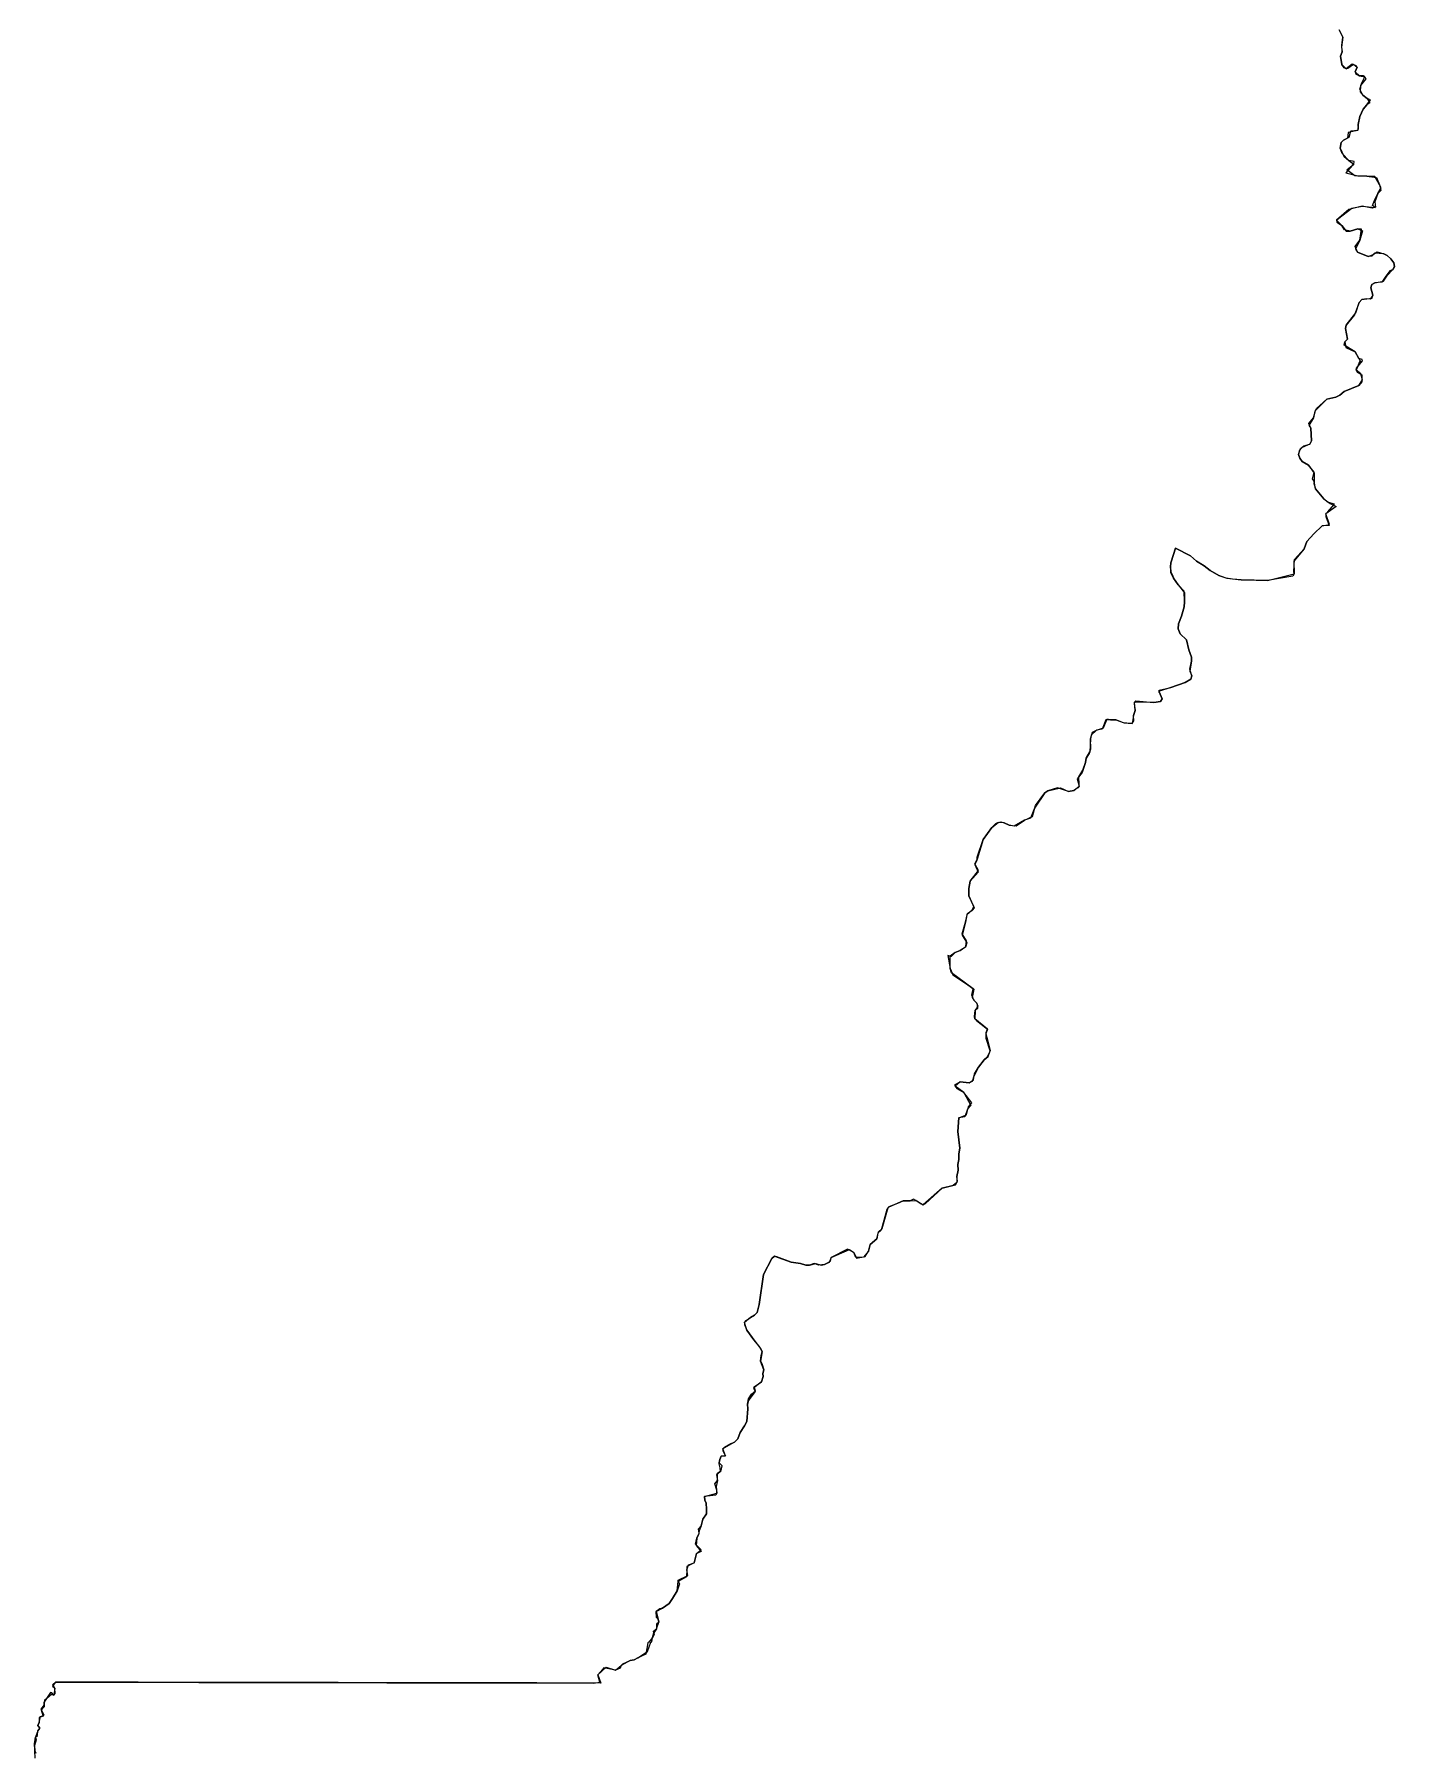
# Model space of a CAD drawing. Extents: x -74 to -34.8, y -33.8 to 5.3.
# Drawn here: x -41.77 to -40.908, y -20.251 to -19.162 of the extents above; entities that cross this region are included whole.
import ezdxf

# ---------------------------------------------------------------- set-up
doc = ezdxf.new("R2010")
doc.units = 0
doc.header["$LTSCALE"] = 2
doc.layers.add('UFEBRASIL', color=7, linetype='Continuous')

msp = doc.modelspace()

# ---------------------------------------------------------------- linework, layer by layer
at = {"layer": 'UFEBRASIL'}
for points in [[(-40.9429, -19.1587), (-40.9406, -19.1633), (-40.9413, -19.1696), (-40.941, -19.1726), (-40.9421, -19.1754), (-40.9411, -19.1806), (-40.9384, -19.1834), (-40.9373, -19.1829), (-40.9337, -19.1805), (-40.9315, -19.1824), (-40.9328, -19.1853), (-40.9326, -19.1863), (-40.93, -19.1879), (-40.9265, -19.1885), (-40.9259, -19.1897), (-40.9294, -19.1939), (-40.9295, -19.1979), (-40.9279, -19.2002), (-40.9252, -19.2023), (-40.9234, -19.205), (-40.9254, -19.2062), (-40.9276, -19.2089), (-40.9297, -19.2137), (-40.9308, -19.2188), (-40.931, -19.2224), (-40.9323, -19.2228), (-40.9371, -19.2238), (-40.9375, -19.2274), (-40.9401, -19.2286), (-40.9416, -19.2301), (-40.9422, -19.2338), (-40.9399, -19.2388), (-40.9368, -19.2415), (-40.9335, -19.2438), (-40.9346, -19.2448), (-40.9386, -19.2494), (-40.9311, -19.2512), (-40.9253, -19.2514), (-40.9193, -19.2523), (-40.9172, -19.2569), (-40.9165, -19.2605), (-40.9183, -19.2626), (-40.9202, -19.2677), (-40.9199, -19.2711), (-40.9219, -19.2719), (-40.9282, -19.2705), (-40.9367, -19.2726), (-40.9445, -19.2795), (-40.9444, -19.2806), (-40.9411, -19.2829), (-40.9384, -19.2864), (-40.9358, -19.2863), (-40.931, -19.2849), (-40.9281, -19.2861), (-40.9298, -19.2921), (-40.9326, -19.2979), (-40.9313, -19.2998), (-40.9245, -19.3025), (-40.9217, -19.3014), (-40.9187, -19.2996), (-40.9145, -19.3007), (-40.9124, -19.3019), (-40.9102, -19.304), (-40.9083, -19.3065), (-40.9077, -19.3088), (-40.9091, -19.3109), (-40.9107, -19.3116), (-40.9137, -19.3156), (-40.9158, -19.3188), (-40.9203, -19.3192), (-40.9222, -19.3202), (-40.9227, -19.3224), (-40.9216, -19.3269), (-40.9232, -19.3295), (-40.9253, -19.3294), (-40.9285, -19.3297), (-40.9301, -19.3316), (-40.9332, -19.3394), (-40.9385, -19.3461), (-40.9389, -19.3482), (-40.9375, -19.3549), (-40.9392, -19.3565), (-40.9386, -19.3602), (-40.9328, -19.363), (-40.9303, -19.3671), (-40.9294, -19.3691), (-40.9299, -19.3693), (-40.932, -19.3746), (-40.9314, -19.3759), (-40.9286, -19.3775), (-40.9284, -19.3819), (-40.9304, -19.3842), (-40.9398, -19.3881), (-40.9425, -19.3904), (-40.9449, -19.3917), (-40.9507, -19.393), (-40.9578, -19.4001), (-40.9584, -19.4006), (-40.9592, -19.4047), (-40.9622, -19.4096), (-40.9609, -19.4114), (-40.9605, -19.4193), (-40.9615, -19.4216), (-40.9664, -19.4236), (-40.9682, -19.4257), (-40.9686, -19.428), (-40.9679, -19.4304), (-40.9663, -19.4325), (-40.9623, -19.4349), (-40.9588, -19.44), (-40.9588, -19.4449), (-40.9589, -19.4465), (-40.9578, -19.4499), (-40.9525, -19.4561), (-40.9486, -19.4592), (-40.9447, -19.461), (-40.9514, -19.4657), (-40.9514, -19.4673), (-40.9493, -19.4732), (-40.9536, -19.4734), (-40.959, -19.4784), (-40.9633, -19.4833), (-40.9651, -19.4878), (-40.9716, -19.4958), (-40.9713, -19.5038), (-40.9722, -19.5053), (-40.9883, -19.5079), (-41.005, -19.5075), (-41.0104, -19.5071), (-41.0145, -19.5064), (-41.0191, -19.5049), (-41.0247, -19.5017), (-41.0284, -19.4986), (-41.0333, -19.4957), (-41.0371, -19.4924), (-41.0467, -19.4874), (-41.0477, -19.4909), (-41.0495, -19.4967), (-41.0499, -19.4993), (-41.0497, -19.503), (-41.0489, -19.5037), (-41.0475, -19.5072), (-41.045, -19.5108), (-41.0409, -19.5159), (-41.0409, -19.5216), (-41.0412, -19.5247), (-41.0428, -19.5306), (-41.0447, -19.5355), (-41.045, -19.5386), (-41.0437, -19.5418), (-41.0397, -19.5456), (-41.0382, -19.552), (-41.0366, -19.5567), (-41.0364, -19.5592), (-41.0375, -19.5656), (-41.0363, -19.5685), (-41.0369, -19.5705), (-41.0406, -19.5727), (-41.0495, -19.5759), (-41.0575, -19.5783), (-41.0563, -19.58), (-41.0551, -19.5831), (-41.0562, -19.5848), (-41.0604, -19.5853), (-41.0727, -19.5852), (-41.0729, -19.5863), (-41.0723, -19.5905), (-41.0732, -19.5936), (-41.0741, -19.5987), (-41.0752, -19.5988), (-41.0796, -19.5982), (-41.0845, -19.5964), (-41.0879, -19.5964), (-41.0909, -19.5963), (-41.0931, -19.6022), (-41.0968, -19.6029), (-41.1001, -19.606), (-41.1006, -19.6084), (-41.1009, -19.6167), (-41.1014, -19.6177), (-41.1033, -19.6207), (-41.1037, -19.6234), (-41.1059, -19.6298), (-41.1091, -19.6337), (-41.1078, -19.6384), (-41.1086, -19.6395), (-41.1112, -19.6411), (-41.1145, -19.6418), (-41.1215, -19.6394), (-41.1277, -19.6415), (-41.1295, -19.6427), (-41.1361, -19.6524), (-41.1386, -19.6587), (-41.1424, -19.66), (-41.149, -19.6638), (-41.1522, -19.6631), (-41.1552, -19.6617), (-41.159, -19.6614), (-41.1608, -19.6623), (-41.1632, -19.6646), (-41.1685, -19.6722), (-41.1724, -19.6847), (-41.1726, -19.6855), (-41.1739, -19.6881), (-41.1717, -19.6929), (-41.1769, -19.6987), (-41.1777, -19.7033), (-41.1776, -19.708), (-41.1743, -19.7156), (-41.1755, -19.7172), (-41.179, -19.72), (-41.1799, -19.7248), (-41.1819, -19.7329), (-41.179, -19.7378), (-41.1799, -19.7406), (-41.1831, -19.7427), (-41.1864, -19.744), (-41.1895, -19.7463), (-41.1911, -19.7459), (-41.1895, -19.7542), (-41.1878, -19.7581), (-41.1797, -19.7635), (-41.1746, -19.7672), (-41.1755, -19.7725), (-41.1745, -19.7742), (-41.1727, -19.7761), (-41.1722, -19.7794), (-41.1737, -19.7808), (-41.1739, -19.7861), (-41.1729, -19.7872), (-41.1659, -19.7925), (-41.1669, -19.7956), (-41.1656, -19.8001), (-41.1641, -19.8064), (-41.1662, -19.8106), (-41.1679, -19.812), (-41.1716, -19.8166), (-41.1745, -19.8224), (-41.1755, -19.8257), (-41.1774, -19.8266), (-41.1831, -19.8261), (-41.1864, -19.8287), (-41.1853, -19.8302), (-41.1809, -19.8328), (-41.1764, -19.841), (-41.1786, -19.8433), (-41.1803, -19.8481), (-41.184, -19.8488), (-41.1847, -19.8576), (-41.1835, -19.868), (-41.1841, -19.8716), (-41.184, -19.8753), (-41.1847, -19.8784), (-41.1845, -19.882), (-41.1854, -19.8861), (-41.1852, -19.8899), (-41.1876, -19.8917), (-41.1946, -19.8934), (-41.2066, -19.9041), (-41.208, -19.9037), (-41.2114, -19.9012), (-41.2127, -19.9005), (-41.2149, -19.9014), (-41.2194, -19.9014), (-41.2227, -19.903), (-41.2289, -19.9058), (-41.2296, -19.907), (-41.2332, -19.92), (-41.2354, -19.9219), (-41.2361, -19.9255), (-41.2402, -19.9292), (-41.2413, -19.9335), (-41.2445, -19.9373), (-41.2494, -19.9374), (-41.2507, -19.9342), (-41.2546, -19.9321), (-41.265, -19.9375), (-41.2663, -19.9406), (-41.2693, -19.9418), (-41.2727, -19.9424), (-41.2758, -19.9413), (-41.2787, -19.9424), (-41.2811, -19.9422), (-41.2844, -19.9412), (-41.2904, -19.9404), (-41.2994, -19.9371), (-41.3009, -19.9365), (-41.3027, -19.9381), (-41.3079, -19.9483), (-41.3106, -19.9672), (-41.3118, -19.9724), (-41.3135, -19.9741), (-41.3161, -19.9754), (-41.3199, -19.9786), (-41.32, -19.98), (-41.3184, -19.9836), (-41.3151, -19.9881), (-41.314, -19.9897), (-41.3097, -19.9951), (-41.3088, -19.9971), (-41.3097, -20.0031), (-41.309, -20.0046), (-41.3077, -20.0087), (-41.3083, -20.011), (-41.3081, -20.013), (-41.3091, -20.0164), (-41.3143, -20.0203), (-41.3131, -20.0225), (-41.316, -20.026), (-41.3174, -20.0282), (-41.3181, -20.0305), (-41.3178, -20.0335), (-41.3185, -20.0415), (-41.3199, -20.0443), (-41.3227, -20.0484), (-41.3242, -20.0524), (-41.3263, -20.0545), (-41.33, -20.0567), (-41.3336, -20.0588), (-41.3336, -20.0601), (-41.3319, -20.0632), (-41.3347, -20.0635), (-41.3356, -20.0655), (-41.3362, -20.0684), (-41.3355, -20.0708), (-41.3354, -20.0733), (-41.3377, -20.0752), (-41.337, -20.0789), (-41.338, -20.0828), (-41.3375, -20.087), (-41.3382, -20.0881), (-41.3452, -20.089), (-41.3451, -20.0913), (-41.3443, -20.0932), (-41.344, -20.097), (-41.344, -20.1001), (-41.3463, -20.1035), (-41.3474, -20.1076), (-41.3486, -20.1109), (-41.3491, -20.1131), (-41.3502, -20.1154), (-41.3506, -20.1201), (-41.3475, -20.1239), (-41.3504, -20.1252), (-41.3519, -20.1312), (-41.3565, -20.1335), (-41.3564, -20.1355), (-41.3568, -20.14), (-41.362, -20.1429), (-41.3611, -20.1445), (-41.3626, -20.1489), (-41.3656, -20.1538), (-41.3678, -20.1569), (-41.372, -20.1599), (-41.3736, -20.1602), (-41.3759, -20.1619), (-41.3747, -20.1669), (-41.3743, -20.1687), (-41.3757, -20.1701), (-41.3758, -20.173), (-41.3774, -20.1756), (-41.3772, -20.1766), (-41.3783, -20.1785), (-41.3805, -20.1814), (-41.3813, -20.1819), (-41.3824, -20.1891), (-41.3876, -20.1913), (-41.3898, -20.1926), (-41.3924, -20.193), (-41.3982, -20.1962), (-41.3987, -20.198), (-41.4017, -20.1992), (-41.4091, -20.1977), (-41.4113, -20.2003), (-41.4129, -20.2022), (-41.4111, -20.2074), (-41.4516, -20.2073), (-41.4726, -20.2073), (-41.5011, -20.2072), (-41.5325, -20.2072), (-41.5467, -20.2072), (-41.5775, -20.2071), (-41.5971, -20.2071), (-41.6023, -20.2071), (-41.6458, -20.207), (-41.6603, -20.207), (-41.666, -20.207), (-41.7044, -20.2069), (-41.7568, -20.2069), (-41.7588, -20.2094), (-41.7572, -20.2107), (-41.7578, -20.215), (-41.7591, -20.2135), (-41.7599, -20.2134), (-41.7643, -20.2198), (-41.764, -20.2224), (-41.7658, -20.2246), (-41.7647, -20.2283), (-41.7671, -20.2293), (-41.7671, -20.2324), (-41.7681, -20.2343), (-41.7667, -20.2359), (-41.7681, -20.2377), (-41.7694, -20.2417), (-41.769, -20.2435), (-41.7702, -20.2469), (-41.77, -20.2503), (-41.7693, -20.2519)], [(-41.7698, -20.2551), (-41.77, -20.2503), (-41.7699, -20.2498), (-41.7702, -20.246), (-41.7694, -20.2417), (-41.7683, -20.2407), (-41.7681, -20.2377), (-41.7667, -20.2359), (-41.7681, -20.2343), (-41.7671, -20.2324), (-41.7664, -20.2285), (-41.764, -20.2278), (-41.7658, -20.2239), (-41.7637, -20.2211), (-41.7636, -20.218), (-41.7593, -20.2145), (-41.7578, -20.215), (-41.7571, -20.2139), (-41.7572, -20.2107), (-41.7585, -20.2082), (-41.7568, -20.2069), (-41.7044, -20.2069), (-41.666, -20.207), (-41.6023, -20.2071), (-41.5971, -20.2071), (-41.5467, -20.2072), (-41.5325, -20.2072), (-41.5011, -20.2072), (-41.4726, -20.2073), (-41.4156, -20.2074), (-41.4116, -20.2069), (-41.4129, -20.2022), (-41.4077, -20.1974), (-41.4017, -20.1992), (-41.3982, -20.1962), (-41.397, -20.1951), (-41.3924, -20.193), (-41.3898, -20.1926), (-41.3876, -20.1913), (-41.3815, -20.1874), (-41.3793, -20.1814), (-41.3786, -20.1813), (-41.3783, -20.1785), (-41.3774, -20.1756), (-41.3776, -20.1744), (-41.3758, -20.173), (-41.3743, -20.1687), (-41.3747, -20.1669), (-41.3757, -20.1658), (-41.3759, -20.1619), (-41.372, -20.1599), (-41.3712, -20.1595), (-41.3678, -20.1569), (-41.3656, -20.1538), (-41.3626, -20.1489), (-41.362, -20.1429), (-41.3619, -20.1421), (-41.3558, -20.1391), (-41.3564, -20.1355), (-41.3555, -20.1323), (-41.3519, -20.1312), (-41.3504, -20.1252), (-41.3475, -20.1228), (-41.3509, -20.1192), (-41.3502, -20.1154), (-41.3486, -20.1122), (-41.3491, -20.1095), (-41.3474, -20.1076), (-41.3463, -20.1035), (-41.344, -20.1001), (-41.344, -20.097), (-41.3443, -20.0932), (-41.3451, -20.0913), (-41.3452, -20.089), (-41.3375, -20.087), (-41.3375, -20.085), (-41.3387, -20.0811), (-41.337, -20.0789), (-41.337, -20.0743), (-41.3347, -20.0725), (-41.3342, -20.0696), (-41.3361, -20.0676), (-41.3356, -20.0655), (-41.3347, -20.0635), (-41.3319, -20.0632), (-41.3336, -20.0588), (-41.3327, -20.0577), (-41.3285, -20.0554), (-41.3263, -20.0545), (-41.3242, -20.0524), (-41.3227, -20.0484), (-41.3199, -20.0443), (-41.3185, -20.0415), (-41.3178, -20.0335), (-41.3181, -20.0305), (-41.3173, -20.027), (-41.3155, -20.0242), (-41.313, -20.022), (-41.3138, -20.0195), (-41.3091, -20.0164), (-41.3081, -20.013), (-41.3083, -20.011), (-41.3077, -20.0087), (-41.3097, -20.0031), (-41.3093, -19.9996), (-41.3088, -19.9971), (-41.3107, -19.9936), (-41.314, -19.9897), (-41.3184, -19.9836), (-41.3199, -19.9786), (-41.3189, -19.9775), (-41.3161, -19.9754), (-41.3135, -19.9741), (-41.3118, -19.9724), (-41.3106, -19.9672), (-41.3079, -19.9483), (-41.3027, -19.9381), (-41.3009, -19.9365), (-41.2904, -19.9404), (-41.2844, -19.9412), (-41.2811, -19.9422), (-41.2787, -19.9424), (-41.2748, -19.9413), (-41.2714, -19.9422), (-41.2693, -19.9418), (-41.2654, -19.9397), (-41.265, -19.9375), (-41.2534, -19.9323), (-41.2507, -19.9342), (-41.2489, -19.9379), (-41.2435, -19.9367), (-41.2413, -19.9335), (-41.2402, -19.9292), (-41.2361, -19.9255), (-41.235, -19.9212), (-41.2326, -19.919), (-41.2289, -19.9058), (-41.2282, -19.905), (-41.2227, -19.903), (-41.2194, -19.9014), (-41.2149, -19.9014), (-41.2114, -19.9012), (-41.2107, -19.9015), (-41.2066, -19.9041), (-41.2051, -19.9031), (-41.1946, -19.8934), (-41.1861, -19.8913), (-41.1849, -19.889), (-41.1854, -19.8861), (-41.1845, -19.882), (-41.1847, -19.8784), (-41.184, -19.8753), (-41.1841, -19.8716), (-41.1835, -19.868), (-41.1847, -19.8576), (-41.184, -19.8488), (-41.1791, -19.847), (-41.1778, -19.8419), (-41.1757, -19.8394), (-41.1809, -19.8328), (-41.1864, -19.8287), (-41.1863, -19.8277), (-41.1831, -19.8261), (-41.1774, -19.8266), (-41.1748, -19.8248), (-41.174, -19.8209), (-41.1716, -19.8166), (-41.1679, -19.812), (-41.1654, -19.8099), (-41.1641, -19.8064), (-41.1668, -19.7985), (-41.1667, -19.7947), (-41.1659, -19.7925), (-41.1739, -19.7861), (-41.1741, -19.7845), (-41.1737, -19.7808), (-41.1717, -19.7783), (-41.1727, -19.7761), (-41.1745, -19.7742), (-41.1757, -19.7711), (-41.1749, -19.7671), (-41.1797, -19.7635), (-41.1886, -19.7568), (-41.1895, -19.7542), (-41.1895, -19.7463), (-41.1887, -19.7462), (-41.1864, -19.744), (-41.1831, -19.7427), (-41.1795, -19.7401), (-41.1792, -19.7366), (-41.182, -19.7322), (-41.1799, -19.7248), (-41.1785, -19.7192), (-41.1755, -19.7172), (-41.1745, -19.7147), (-41.1776, -19.708), (-41.1777, -19.7033), (-41.1769, -19.6987), (-41.1715, -19.6919), (-41.1738, -19.6877), (-41.1724, -19.6847), (-41.1725, -19.6835), (-41.1685, -19.6722), (-41.1632, -19.6646), (-41.159, -19.6614), (-41.1575, -19.6611), (-41.1552, -19.6617), (-41.1522, -19.6631), (-41.1476, -19.6636), (-41.1424, -19.66), (-41.1373, -19.6576), (-41.1354, -19.6507), (-41.1295, -19.6427), (-41.1277, -19.6415), (-41.1196, -19.6396), (-41.1145, -19.6418), (-41.1112, -19.6411), (-41.1078, -19.6384), (-41.1078, -19.6372), (-41.108, -19.6325), (-41.1055, -19.6284), (-41.1037, -19.6234), (-41.1033, -19.6207), (-41.1009, -19.6167), (-41.1003, -19.6148), (-41.1006, -19.6084), (-41.0993, -19.6042), (-41.0968, -19.6029), (-41.0923, -19.6014), (-41.09, -19.5957), (-41.0879, -19.5964), (-41.0845, -19.5964), (-41.0791, -19.5983), (-41.0741, -19.5987), (-41.0731, -19.5971), (-41.0732, -19.5936), (-41.0723, -19.5905), (-41.0727, -19.5852), (-41.0719, -19.5844), (-41.0604, -19.5853), (-41.0562, -19.5848), (-41.0551, -19.5831), (-41.0563, -19.58), (-41.057, -19.5776), (-41.0495, -19.5759), (-41.0406, -19.5727), (-41.0369, -19.5705), (-41.0363, -19.5685), (-41.0375, -19.5643), (-41.0364, -19.5592), (-41.0366, -19.5567), (-41.0382, -19.552), (-41.0397, -19.5456), (-41.0437, -19.5418), (-41.045, -19.5386), (-41.0447, -19.5355), (-41.0428, -19.5306), (-41.0412, -19.5247), (-41.0409, -19.5216), (-41.0412, -19.5147), (-41.045, -19.5108), (-41.048, -19.5065), (-41.0497, -19.503), (-41.0496, -19.5014), (-41.0499, -19.4993), (-41.0495, -19.4967), (-41.0467, -19.4874), (-41.0371, -19.4924), (-41.0333, -19.4957), (-41.0302, -19.4976), (-41.0284, -19.4986), (-41.0266, -19.5002), (-41.0247, -19.5017), (-41.0191, -19.5049), (-41.014, -19.5065), (-41.0069, -19.5074), (-41.005, -19.5075), (-40.9955, -19.5077), (-40.9883, -19.5079), (-40.9713, -19.5038), (-40.9717, -19.5022), (-40.9712, -19.4946), (-40.9651, -19.4878), (-40.9633, -19.4833), (-40.959, -19.4784), (-40.9536, -19.4734), (-40.9489, -19.4724), (-40.9514, -19.4657), (-40.9501, -19.4644), (-40.9458, -19.4596), (-40.9502, -19.4582), (-40.9525, -19.4561), (-40.9578, -19.4499), (-40.9588, -19.4449), (-40.9598, -19.4434), (-40.9588, -19.4392), (-40.9623, -19.4349), (-40.9663, -19.4325), (-40.9679, -19.4304), (-40.9686, -19.428), (-40.9673, -19.4243), (-40.9653, -19.4226), (-40.9615, -19.4216), (-40.9605, -19.4193), (-40.9609, -19.4114), (-40.9622, -19.4084), (-40.9592, -19.4047), (-40.9578, -19.4001), (-40.9572, -19.3988), (-40.9507, -19.393), (-40.9449, -19.3917), (-40.9425, -19.3904), (-40.9398, -19.3881), (-40.9304, -19.3842), (-40.9281, -19.3808), (-40.9292, -19.3768), (-40.932, -19.3746), (-40.9318, -19.3733), (-40.9281, -19.3687), (-40.9282, -19.3679), (-40.9303, -19.3671), (-40.9328, -19.363), (-40.9396, -19.3586), (-40.9392, -19.3565), (-40.9375, -19.3549), (-40.9389, -19.3482), (-40.9385, -19.3461), (-40.9324, -19.3383), (-40.9301, -19.3316), (-40.9285, -19.3297), (-40.9253, -19.3294), (-40.922, -19.3289), (-40.9216, -19.3269), (-40.9227, -19.3224), (-40.9222, -19.3202), (-40.9203, -19.3192), (-40.9147, -19.3182), (-40.9122, -19.3144), (-40.9091, -19.3109), (-40.9088, -19.3107), (-40.9077, -19.3088), (-40.9083, -19.3065), (-40.9102, -19.304), (-40.9124, -19.3019), (-40.9145, -19.3007), (-40.9204, -19.3003), (-40.9222, -19.3022), (-40.9245, -19.3025), (-40.9313, -19.2998), (-40.9328, -19.2961), (-40.9298, -19.2921), (-40.9287, -19.2852), (-40.931, -19.2849), (-40.9358, -19.2863), (-40.9394, -19.2856), (-40.9411, -19.2829), (-40.9445, -19.2795), (-40.9431, -19.2781), (-40.9349, -19.2718), (-40.9282, -19.2705), (-40.92, -19.2714), (-40.9217, -19.2701), (-40.9201, -19.2659), (-40.9183, -19.2626), (-40.9162, -19.2589), (-40.9202, -19.2518), (-40.9253, -19.2514), (-40.9329, -19.2512), (-40.9381, -19.2475), (-40.9335, -19.2438), (-40.9333, -19.2422), (-40.9368, -19.2415), (-40.9409, -19.2372), (-40.9422, -19.2338), (-40.9416, -19.2301), (-40.9401, -19.2286), (-40.9366, -19.2267), (-40.9354, -19.2227), (-40.931, -19.2224), (-40.9306, -19.2214), (-40.9308, -19.2188), (-40.9297, -19.2137), (-40.9276, -19.2089), (-40.9254, -19.2062), (-40.923, -19.2031), (-40.9252, -19.2023), (-40.9279, -19.2002), (-40.9297, -19.1964), (-40.9285, -19.1923), (-40.9265, -19.1885), (-40.9276, -19.1879), (-40.93, -19.1879), (-40.9328, -19.1853), (-40.9315, -19.1824), (-40.932, -19.1816), (-40.9346, -19.1805), (-40.9384, -19.1834), (-40.9396, -19.1827), (-40.9411, -19.1806), (-40.9421, -19.1754), (-40.941, -19.1726), (-40.9411, -19.1683), (-40.9406, -19.1633), (-40.9429, -19.1587)]]:
    msp.add_lwpolyline(points, dxfattribs=at)

doc.saveas('drawing.dxf')
